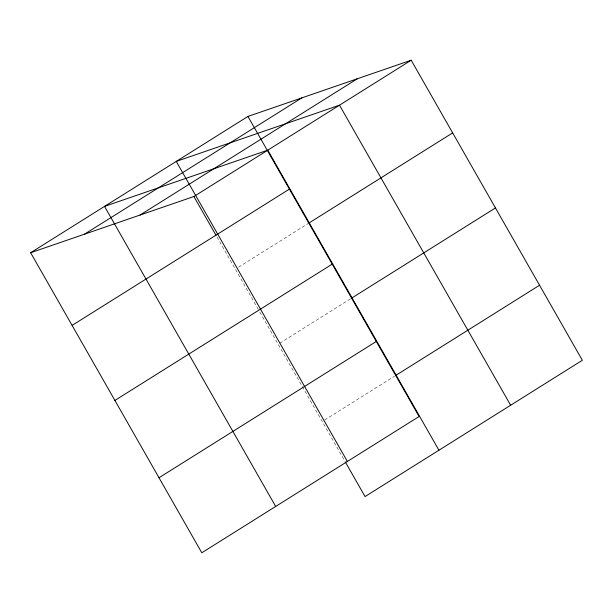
<?xml version="1.0" encoding="UTF-8"?>
<svg xmlns="http://www.w3.org/2000/svg" width="613" height="613" viewBox="0 0 613 613"><rect width="100%" height="100%" fill="white"/><g stroke="black" fill="none" stroke-linecap="round" stroke-linejoin="round"><path stroke-width="0.46" stroke-dasharray="3.06 2.3" d="M238.572 267.168L309.236 222.848M279.766 343.211L350.429 298.891M324.66 420.02L394.527 376.198M216.987 236.978L259.345 311.235M259.812 312.063L301.864 385.784M302.339 386.611L344.828 461.106"/><path stroke-width="0.92" d="M247.951 116.439L419.1 416.495L201.8 552.78L30.65 252.725L247.951 116.439L411.2 60.22L582.35 360.275L365.049 496.561L345.295 461.934M84.525 234.174L301.826 97.888M140.032 215.056L357.325 78.77M30.65 252.725L193.9 196.505L411.2 60.22M72.104 325.403L289.405 189.118M309.236 222.848L452.655 132.898M114.907 400.442L332.208 264.149M352.038 297.88L495.457 207.93M158.997 477.749L376.298 341.456M396.136 375.187L539.555 285.237M510.644 405.247L339.495 105.191L176.237 161.411L347.387 461.466M438.931 450.226L267.781 150.17L104.532 206.389L275.681 506.445M193.9 196.505L216.044 235.323"/></g></svg>
